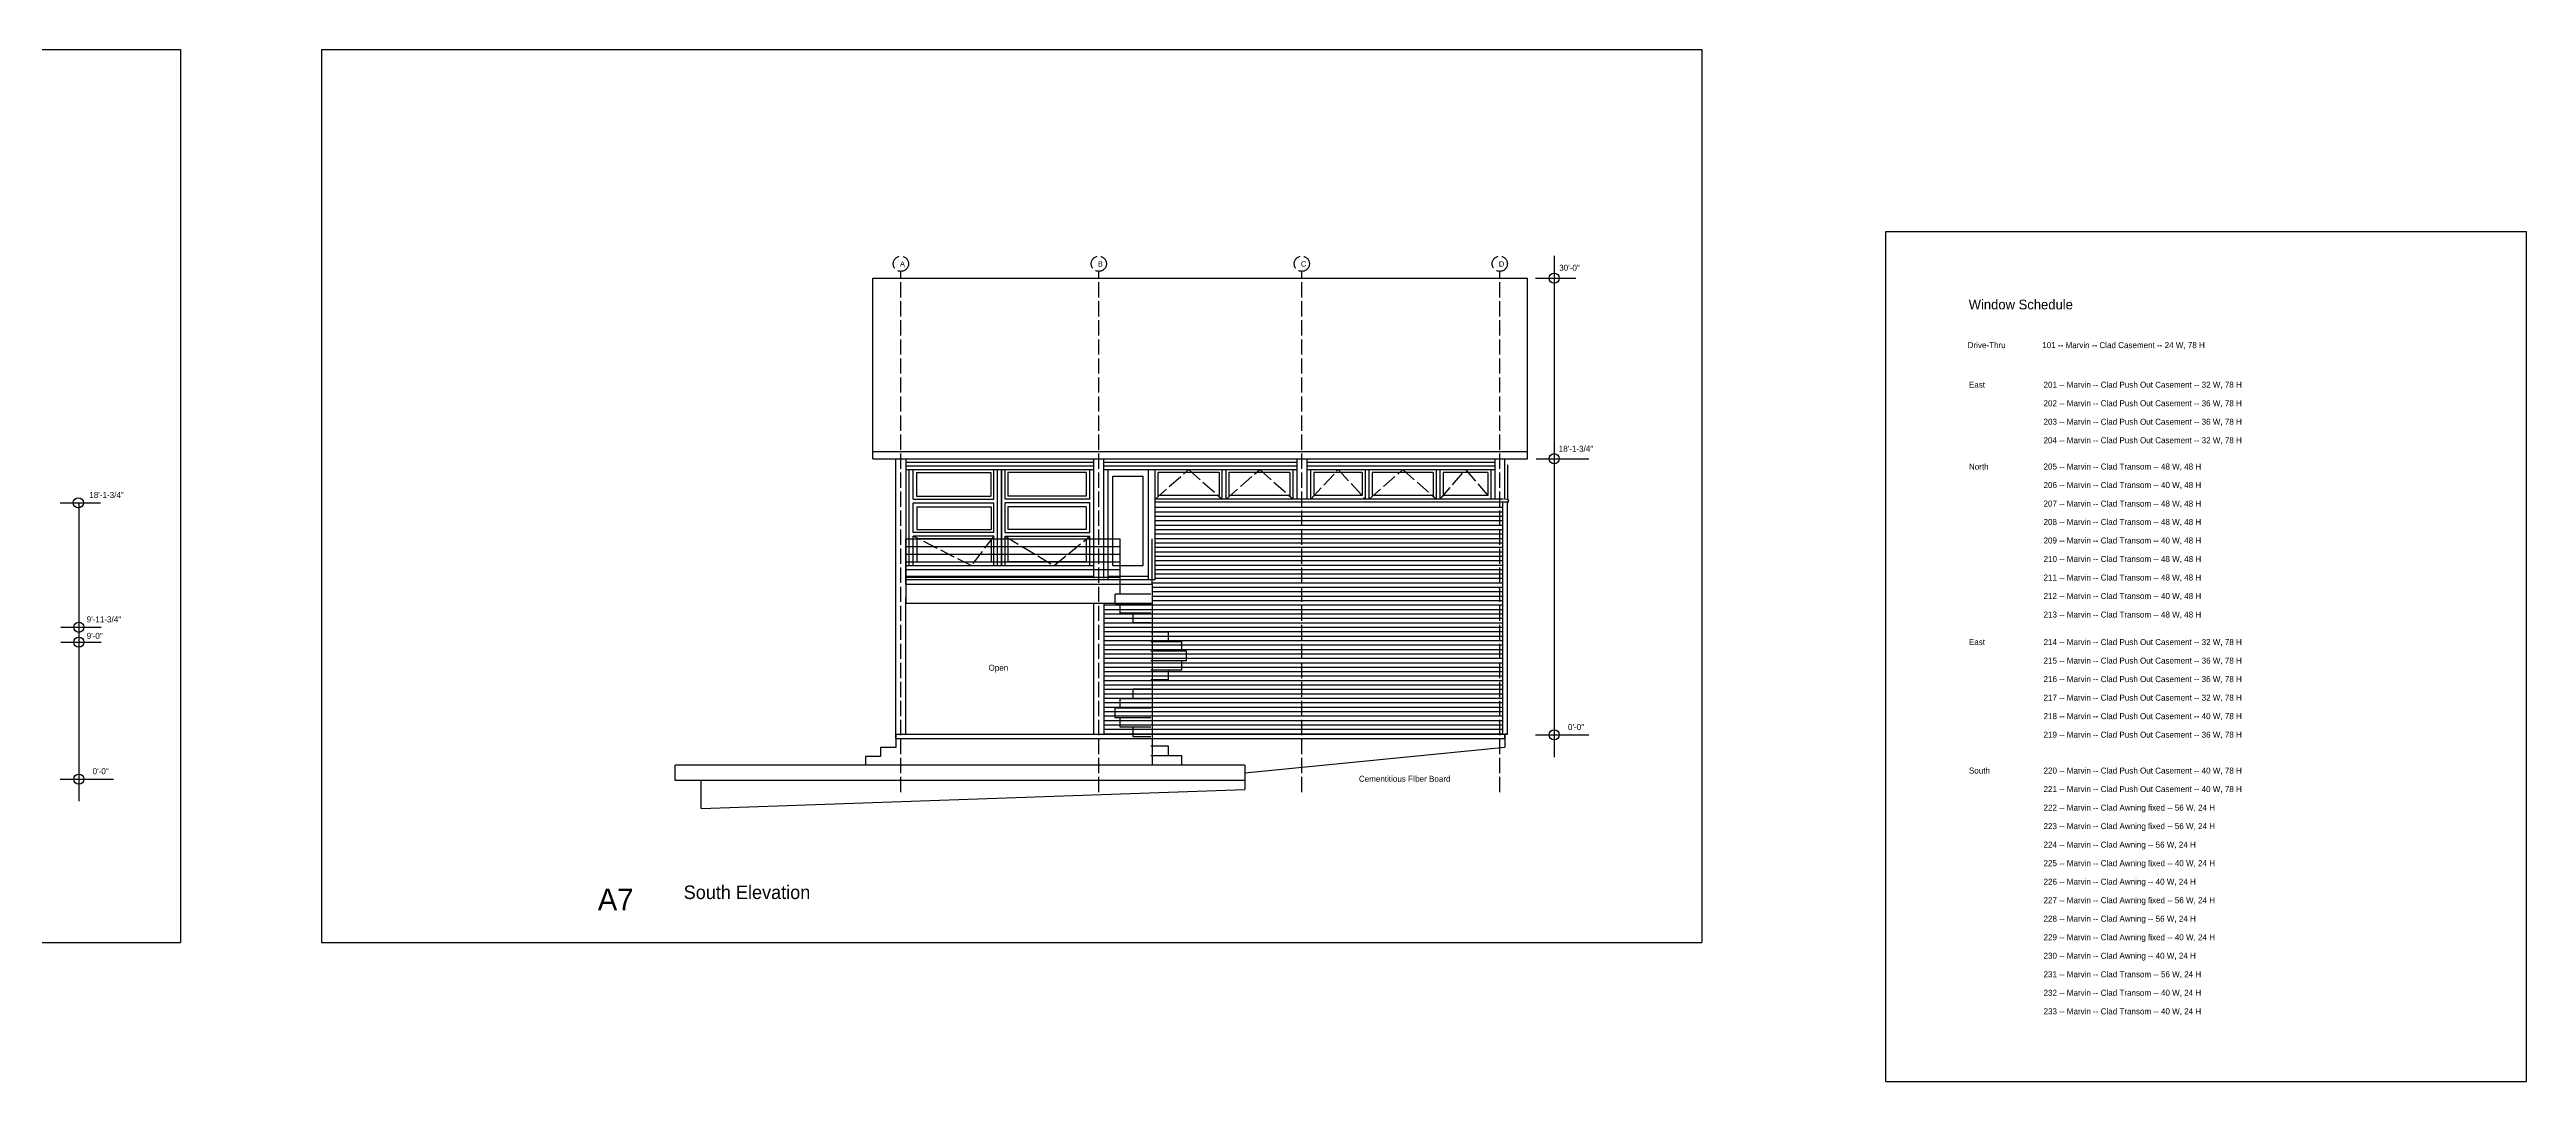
# Model space of a CAD drawing. Header units: inches. Extents: x 967 to 7501, y 257 to 3434.
# Drawn here: x 5549 to 7501, y 1861 to 2675 of the extents above; entities that cross this region are included whole.
import ezdxf

# ---------------------------------------------------------------- set-up
doc = ezdxf.new("R2010")
doc.units = ezdxf.units.IN
doc.header["$MEASUREMENT"] = 0
doc.linetypes.add('ACAD_ISO02W100', pattern=[15, 12, -3])
for name, color, linetype in [('const', 7, 'Continuous'), ('e1', 7, 'Continuous'), ('e2', 251, 'Continuous'), ('glassSwing', 172, 'ACAD_ISO02W100'), ('grid', 252, 'ACAD_ISO02W100'), ('stairs', 140, 'Continuous'), ('walls', 7, 'Continuous')]:
    doc.layers.add(name, color=color, linetype=linetype)

msp = doc.modelspace()

# ---------------------------------------------------------------- linework, layer by layer
for p, q in [((4564.2, 2674.8), (5652.2, 2674.8)), ((5652.2, 2674.8), (5652.2, 1970.8)), ((5763.3, 2674.8), (5763.3, 1970.8)), ((5763.3, 2674.8), (6851.3, 2674.8)), ((6851.3, 2674.8), (6851.3, 1970.8)), ((6996.2, 2531.3), (7501.2, 2531.3)), ((6996.2, 1861.2), (6996.2, 2531.3)), ((7501.2, 1861.2), (7501.2, 2531.3)), ((6216, 2135), (6216, 2131.5)), ((6696, 2131.5), (6696, 2135)), ((4564.2, 1970.8), (5652.2, 1970.8)), ((5763.3, 1970.8), (6851.3, 1970.8)), ((6996.2, 1861.2), (7501.2, 1861.2))]:
    msp.add_line(p, q)
at = {"layer": 'e1'}
for p, q in [((6198, 2357.9), (6714, 2357.9)), ((6198, 2352.2), (6714, 2352.2)), ((6418, 2252.9), (6224, 2252.9)), ((6224, 2252.9), (6224, 2238.4)), ((6418, 2252.9), (6418, 2110.5)), ((6224, 2135), (6224, 2242.4)), ((6224, 2238.4), (6418, 2238.4)), ((6372, 2135), (6372, 2238.4)), ((6216, 2131.5), (6216, 2124.5)), ((6491, 2110.5), (6042, 2110.5)), ((6042, 2098.5), (6042, 2110.5)), ((6204, 2117.5), (6192, 2117.5)), ((6192, 2117.5), (6192, 2110.5)), ((6216, 2124.5), (6204, 2124.5)), ((6204, 2124.5), (6204, 2117.5)), ((6491, 2110.5), (6491, 2098.5)), ((6491, 2098.5), (6042, 2098.5))]:
    msp.add_line(p, q, dxfattribs=at)
at = {"layer": 'e2'}
for p, q in [((6734.9, 2512.2), (6734.9, 2117)), ((6720.1, 2494.5), (6752, 2494.5)), ((6224, 2352.2), (6224, 2252.9)), ((6372, 2349.2), (6224, 2349.2)), ((6372, 2346.2), (6224, 2346.2)), ((6224, 2343.6), (6372, 2343.6)), ((6226.6, 2267.9), (6226.6, 2343.6)), ((6229.6, 2320.3), (6229.6, 2343.6)), ((6293.2, 2320.3), (6293.2, 2343.6)), ((6296.2, 2267.9), (6296.2, 2343.6)), ((6299.2, 2267.9), (6299.2, 2343.6)), ((6299.2, 2343.6), (6299.2, 2267.9)), ((6302.2, 2320.3), (6302.2, 2343.6)), ((6368.8, 2320.3), (6368.8, 2343.6)), ((6372, 2257.9), (6372, 2352.2)), ((6380, 2257.9), (6380, 2352.2)), ((6532, 2349.2), (6380, 2349.2)), ((6532, 2346.2), (6380, 2346.2)), ((6380, 2343.6), (6532, 2343.6)), ((6383, 2343.6), (6383, 2256.9)), ((6415, 2343.6), (6415, 2256.9)), ((6420.3, 2256.9), (6420.3, 2343.6)), ((6473.3, 2320.3), (6473.3, 2343.6)), ((6476.3, 2320.3), (6476.3, 2343.6)), ((6529.3, 2320.3), (6529.3, 2343.6)), ((6532, 2352.2), (6532, 2320.3)), ((6540, 2352.2), (6540, 2320.3)), ((6688, 2349.2), (6540, 2349.2)), ((6688, 2346.2), (6540, 2346.2)), ((6540, 2343.6), (6688, 2343.6)), ((6543.1, 2320.3), (6543.1, 2343.6)), ((6586.1, 2320.3), (6586.1, 2343.6)), ((6589.1, 2320.3), (6589.1, 2343.6)), ((6642.1, 2320.3), (6642.1, 2343.6)), ((6645.1, 2320.3), (6645.1, 2343.6)), ((6685.3, 2320.3), (6685.3, 2343.6)), ((6688, 2352.2), (6688, 2320.3)), ((6698, 2347.4), (6698, 2320)), ((6720.6, 2352.2), (6752.4, 2352.2)), ((6752.4, 2352.2), (6762.1, 2352.2)), ((6232.3, 2341.3), (6290.9, 2341.3)), ((6232.3, 2341.3), (6232.3, 2322.6)), ((6290.9, 2341.3), (6290.9, 2322.6)), ((6366.1, 2341.3), (6304.4, 2341.3)), ((6304.4, 2341.3), (6304.4, 2322.6)), ((6366.1, 2341.3), (6366.1, 2322.6)), ((6387, 2338.4), (6411, 2338.4)), ((6387, 2267.9), (6387, 2338.4)), ((6411, 2267.9), (6411, 2338.4)), ((6470.8, 2341.3), (6422.5, 2341.3)), ((6422.5, 2341.3), (6422.5, 2323.3)), ((6470.8, 2323.3), (6422.5, 2323.3)), ((6470.8, 2341.3), (6470.8, 2323.3)), ((6526.6, 2341.3), (6478.5, 2341.3)), ((6478.5, 2341.3), (6478.5, 2323.3)), ((6526.6, 2323.3), (6478.5, 2323.3)), ((6526.6, 2341.3), (6526.6, 2323.3)), ((6583.6, 2341.3), (6545.4, 2341.3)), ((6545.4, 2341.3), (6545.4, 2323.3)), ((6583.6, 2323.3), (6545.4, 2323.3)), ((6583.6, 2341.3), (6583.6, 2323.3)), ((6639.6, 2341.3), (6591.4, 2341.3)), ((6591.4, 2341.3), (6591.4, 2323.3)), ((6639.6, 2323.3), (6591.4, 2323.3)), ((6639.6, 2341.3), (6639.6, 2323.3)), ((6682.6, 2341.3), (6647.4, 2341.3)), ((6647.4, 2341.3), (6647.4, 2323.3)), ((6682.6, 2323.3), (6647.4, 2323.3)), ((6682.6, 2341.3), (6682.6, 2323.3)), ((5557.3, 2317.4), (5589.2, 2317.4)), ((5572.1, 2317.4), (5572.1, 2082.2)), ((6229.6, 2320.3), (6293.2, 2320.3)), ((6229.6, 2317.3), (6293.2, 2317.3)), ((6229.6, 2294.1), (6229.6, 2317.3)), ((6232.3, 2322.6), (6290.9, 2322.6)), ((6232.5, 2314.3), (6291.1, 2314.3)), ((6232.5, 2314.3), (6232.5, 2296.3)), ((6291.1, 2314.3), (6291.1, 2296.3)), ((6293.2, 2294.1), (6293.2, 2317.3)), ((6368.8, 2320.3), (6302.2, 2320.3)), ((6368.8, 2317.3), (6302.2, 2317.3)), ((6302.2, 2294.1), (6302.2, 2317.3)), ((6365.9, 2314.3), (6304.2, 2314.3)), ((6304.2, 2314.3), (6304.2, 2296.3)), ((6366.1, 2322.6), (6304.4, 2322.6)), ((6365.9, 2314.3), (6365.9, 2296.3)), ((6368.8, 2294.1), (6368.8, 2317.3)), ((6695, 2320.3), (6420.3, 2320.3)), ((6698, 2317.9), (6420.3, 2317.9)), ((6420.3, 2313.9), (6694.5, 2313.9)), ((6420.3, 2310.4), (6694.5, 2310.4)), ((6420.3, 2306.9), (6694.5, 2306.9)), ((6694.5, 2135), (6694.5, 2317.9)), ((6293.2, 2294.1), (6229.6, 2294.1)), ((6293.2, 2291.1), (6229.6, 2291.1)), ((6229.6, 2267.9), (6229.6, 2291.1)), ((6232.5, 2296.3), (6291.1, 2296.3)), ((6291.1, 2288.9), (6232.5, 2288.9)), ((6232.5, 2288.9), (6232.5, 2270.9)), ((6291.1, 2288.9), (6291.1, 2270.9)), ((6293.2, 2267.9), (6293.2, 2291.1)), ((6302.2, 2294.1), (6368.8, 2294.1)), ((6302.2, 2291.1), (6368.8, 2291.1)), ((6302.2, 2267.9), (6302.2, 2291.1)), ((6365.9, 2296.3), (6304.2, 2296.3)), ((6304.2, 2288.9), (6365.9, 2288.9)), ((6304.2, 2288.9), (6304.2, 2270.9)), ((6365.9, 2288.9), (6365.9, 2270.9)), ((6368.8, 2267.9), (6368.8, 2291.1)), ((6420.3, 2303.4), (6694.5, 2303.4)), ((6420.3, 2299.9), (6694.5, 2299.9)), ((6420.3, 2296.4), (6694.5, 2296.4)), ((6420.3, 2292.9), (6694.5, 2292.9)), ((6420.3, 2289.4), (6694.5, 2289.4)), ((6420.3, 2285.9), (6694.5, 2285.9)), ((6224, 2267.9), (6372, 2267.9)), ((6232.5, 2270.9), (6291.1, 2270.9)), ((6365.9, 2270.9), (6304.2, 2270.9)), ((6387, 2267.9), (6411, 2267.9)), ((6420.3, 2282.4), (6694.5, 2282.4)), ((6420.3, 2278.9), (6694.5, 2278.9)), ((6420.3, 2275.4), (6694.5, 2275.4)), ((6420.3, 2271.9), (6694.5, 2271.9)), ((6420.3, 2268.4), (6694.5, 2268.4)), ((6420.3, 2264.9), (6694.5, 2264.9)), ((6224, 2259.6), (6372, 2259.6)), ((6224, 2256.9), (6420.3, 2256.9)), ((6383, 2259.6), (6415, 2259.6)), ((6418, 2254.4), (6694.5, 2254.4)), ((6418, 2250.9), (6694.5, 2250.9)), ((6418, 2247.4), (6694.5, 2247.4)), ((6420.3, 2261.4), (6694.5, 2261.4)), ((6420.3, 2257.9), (6694.5, 2257.9)), ((6380, 2238.4), (6380, 2135)), ((6380, 2236.9), (6694.5, 2236.9)), ((6380, 2233.4), (6694.5, 2233.4)), ((6380, 2229.9), (6694.5, 2229.9)), ((6380, 2226.4), (6694.5, 2226.4)), ((6418, 2243.9), (6694.5, 2243.9)), ((6418, 2240.4), (6694.5, 2240.4)), ((5557.8, 2219.3), (5589.6, 2219.3)), ((5557.8, 2207.6), (5589.6, 2207.6)), ((6380, 2222.9), (6694.5, 2222.9)), ((6380, 2219.4), (6694.5, 2219.4)), ((6380, 2215.9), (6694.5, 2215.9)), ((6380, 2212.4), (6694.5, 2212.4)), ((6380, 2208.9), (6694.5, 2208.9)), ((6380, 2205.4), (6694.5, 2205.4)), ((6380, 2201.9), (6694.5, 2201.9)), ((6380, 2198.4), (6694.5, 2198.4)), ((6380, 2194.9), (6694.5, 2194.9)), ((6380, 2191.4), (6694.5, 2191.4)), ((6380, 2187.9), (6694.5, 2187.9)), ((6380, 2184.4), (6694.5, 2184.4)), ((6380, 2180.9), (6694.5, 2180.9)), ((6380, 2177.4), (6694.5, 2177.4)), ((6380, 2173.9), (6694.5, 2173.9)), ((6380, 2170.4), (6694.5, 2170.4)), ((6380, 2166.9), (6694.5, 2166.9)), ((6380, 2163.4), (6694.5, 2163.4)), ((6380, 2159.9), (6694.5, 2159.9)), ((6380, 2156.4), (6694.5, 2156.4)), ((6380, 2152.9), (6694.5, 2152.9)), ((6380, 2149.4), (6694.5, 2149.4)), ((6216, 2135), (6698, 2135)), ((6216, 2135), (6216, 2131.5)), ((6380, 2145.9), (6694.5, 2145.9)), ((6380, 2142.4), (6694.5, 2142.4)), ((6380, 2138.9), (6694.5, 2138.9)), ((6380, 2135.4), (6694.5, 2135.4)), ((6696, 2135), (6696, 2131.5)), ((6696, 2131.5), (6696, 2124.8)), ((6720.2, 2134.5), (6762.1, 2134.5)), ((6491, 2104.5), (6696, 2124.8)), ((5557.4, 2099.6), (5599.3, 2099.6)), ((6062.7, 2076.5), (6062.7, 2098.5)), ((6062.7, 2076.5), (6491, 2091.5)), ((6491, 2104.5), (6491, 2091.5))]:
    msp.add_line(p, q, dxfattribs=at)
for centre in [(6734.9, 2494.5), (6734.9, 2352.2), (5571.7, 2317.4), (5572.1, 2219.3), (5572.1, 2207.6), (6734.9, 2134.5), (5572.1, 2099.6)]:
    msp.add_circle(centre, 4, dxfattribs=at)
at = {"layer": 'glassSwing'}
for p, q in [((6420.3, 2320.3), (6446.8, 2343.6)), ((6446.8, 2343.6), (6473.3, 2320.3)), ((6476.3, 2320.3), (6502.8, 2343.6)), ((6502.8, 2343.6), (6529.3, 2320.3)), ((6543.1, 2320.3), (6564.6, 2343.6)), ((6564.6, 2343.6), (6586.1, 2320.3)), ((6589.1, 2320.3), (6615.6, 2343.6)), ((6615.6, 2343.6), (6642.1, 2320.3)), ((6645.1, 2320.3), (6665, 2343.6)), ((6665, 2343.6), (6685.3, 2320.3)), ((6275.5, 2267.9), (6229.6, 2291.1)), ((6293.2, 2291.1), (6275.5, 2267.9)), ((6302.2, 2291.1), (6340.7, 2267.9)), ((6340.7, 2267.9), (6368.8, 2291.1))]:
    msp.add_line(p, q, dxfattribs=at)
at = {"layer": 'grid'}
for p, q in [((6220, 2089.3), (6220, 2499.9)), ((6376, 2089.3), (6376, 2499.9)), ((6536, 2089.3), (6536, 2499.9)), ((6692, 2089.3), (6692, 2499.9))]:
    msp.add_line(p, q, dxfattribs=at)
for centre in [(6220, 2505.9), (6376, 2505.9), (6536, 2505.9), (6692, 2505.9)]:
    msp.add_circle(centre, 6, dxfattribs=at)
at = {"layer": 'stairs'}
for p, q in [((6389, 2237.9), (6389, 2245.4)), ((6417, 2245.4), (6389, 2245.4)), ((6392.8, 2245.4), (6392.8, 2252.9)), ((6417, 2252.9), (6392.8, 2252.9)), ((6417, 2237.9), (6389, 2237.9)), ((6392.8, 2230.4), (6392.8, 2237.9)), ((6417, 2230.4), (6392.8, 2230.4)), ((6403, 2222.9), (6403, 2230.4)), ((6417, 2222.9), (6403, 2222.9)), ((6431, 2215.4), (6417, 2215.4)), ((6441.3, 2207.9), (6417, 2207.9)), ((6431, 2207.9), (6431, 2215.4)), ((6441.3, 2200.4), (6441.3, 2207.9)), ((6445, 2200.4), (6417, 2200.4)), ((6445, 2192.9), (6417, 2192.9)), ((6441.3, 2185.4), (6441.3, 2192.9)), ((6445, 2192.9), (6445, 2200.4)), ((6403, 2163), (6403, 2170.5)), ((6417, 2170.5), (6403, 2170.5)), ((6441.3, 2185.4), (6417, 2185.4)), ((6431, 2177.9), (6417, 2177.9)), ((6431, 2177.9), (6431, 2185.4)), ((6389, 2148), (6389, 2155.5)), ((6417, 2155.5), (6389, 2155.5)), ((6417, 2148), (6389, 2148)), ((6392.8, 2155.5), (6392.8, 2163)), ((6417, 2163), (6392.8, 2163)), ((6392.8, 2140.5), (6392.8, 2148)), ((6417, 2140.5), (6392.8, 2140.5)), ((6403, 2133), (6403, 2140.5)), ((6417, 2133), (6403, 2133)), ((6431, 2125.5), (6417, 2125.5)), ((6441.3, 2118), (6417, 2118)), ((6431, 2118), (6431, 2125.5)), ((6441.3, 2110.5), (6441.3, 2118))]:
    msp.add_line(p, q, dxfattribs=at)
at = {"layer": 'walls'}
for p, q in [((6198, 2494.5), (6714, 2494.5)), ((6198, 2352.2), (6198, 2494.5)), ((6714, 2352.2), (6714, 2494.5)), ((6216, 2131.5), (6216, 2352.2)), ((6696, 2320.3), (6696, 2352.2)), ((6699, 2319.8), (6696, 2320.3)), ((6698, 2135), (6698, 2317.9)), ((6699, 2317.9), (6698, 2317.9)), ((6699, 2317.9), (6699, 2319.8)), ((6224, 2252.9), (6224, 2288.9)), ((6224, 2288.9), (6392.8, 2288.9)), ((6392.8, 2252.9), (6392.8, 2288.9)), ((6418, 2252.9), (6418, 2288.9)), ((6224, 2282.9), (6392.8, 2282.9)), ((6224, 2276.9), (6392.8, 2276.9)), ((6224, 2270.9), (6392.8, 2270.9)), ((6224, 2264.9), (6392.8, 2264.9)), ((6224, 2258.9), (6392.8, 2258.9)), ((6216, 2131.5), (6696, 2131.5)), ((6698, 2135), (6696, 2135))]:
    msp.add_line(p, q, dxfattribs=at)

# ---------------------------------------------------------------- texts
at = {"layer": 'const', "attachment_point": 1}
for s, insert, char_height, width in [('A', (6219.3, 2507.9), 4.26, 1625.197), ('B', (6375.3, 2507.9), 4.26, 1625.197), ('C', (6535.3, 2507.9), 4.26, 1625.197), ('D', (6691.3, 2507.9), 4.26, 1625.197), ('30\'-0"', (6738.9, 2505.1), 4.74, 1805.775), ('Window Schedule', (7061.6, 2477.6), 7.672, 2925.355), ('Drive-Thru', (7060.8, 2444.1), 4.74, 1805.775), ('101 -- Marvin -- Clad Casement -- 24 W, 78 H', (7119.6, 2444.1), 4.736, 1805.775), ('East', (7061.8, 2412.9), 4.74, 1805.775), ('201 -- Marvin -- Clad Push Out Casement -- 32 W, 78 H', (7120.6, 2412.9), 4.736, 1805.775), ('202 -- Marvin -- Clad Push Out Casement -- 36 W, 78 H', (7120.6, 2398.3), 4.736, 1805.775), ('203 -- Marvin -- Clad Push Out Casement -- 36 W, 78 H', (7120.6, 2383.7), 4.736, 1805.775), ('18\'-1-3/4"', (6738.5, 2362.4), 4.74, 1805.775), ('204 -- Marvin -- Clad Push Out Casement -- 32 W, 78 H', (7120.6, 2369.1), 4.736, 1805.775), ('North', (7061.8, 2348.4), 4.74, 1805.775), ('205 -- Marvin -- Clad Transom -- 48 W, 48 H', (7120.6, 2348.4), 4.736, 1805.775), ('18\'-1-3/4"', (5580.4, 2326), 4.74, 1805.775), ('206 -- Marvin -- Clad Transom -- 40 W, 48 H', (7120.6, 2333.8), 4.736, 1805.775), ('207 -- Marvin -- Clad Transom -- 48 W, 48 H', (7120.6, 2319.2), 4.736, 1805.775), ('208 -- Marvin -- Clad Transom -- 48 W, 48 H', (7120.6, 2304.7), 4.736, 1805.775), ('209 -- Marvin -- Clad Transom -- 40 W, 48 H', (7120.6, 2290.1), 4.736, 1805.775), ('210 -- Marvin -- Clad Transom -- 48 W, 48 H', (7120.6, 2275.5), 4.736, 1805.775), ('211 -- Marvin -- Clad Transom -- 48 W, 48 H', (7120.6, 2260.9), 4.736, 1805.775), ('212 -- Marvin -- Clad Transom -- 40 W, 48 H', (7120.6, 2246.3), 4.736, 1805.775), ('9\'-11-3/4"', (5578.3, 2227.9), 4.74, 1805.775), ('213 -- Marvin -- Clad Transom -- 48 W, 48 H', (7120.6, 2231.7), 4.736, 1805.775), ('9\'-0"', (5578.3, 2214.9), 4.74, 1805.775), ('East', (7061.8, 2210), 4.74, 1805.775), ('214 -- Marvin -- Clad Push Out Casement -- 32 W, 78 H', (7120.6, 2210), 4.736, 1805.775), ('Open', (6289.1, 2189.8), 4.74, 1805.775), ('215 -- Marvin -- Clad Push Out Casement -- 36 W, 78 H', (7120.6, 2195.4), 4.736, 1805.775), ('216 -- Marvin -- Clad Push Out Casement -- 36 W, 78 H', (7120.6, 2180.8), 4.736, 1805.775), ('217 -- Marvin -- Clad Push Out Casement -- 32 W, 78 H', (7120.6, 2166.2), 4.736, 1805.775), ('218 -- Marvin -- Clad Push Out Casement -- 40 W, 78 H', (7120.6, 2151.6), 4.736, 1805.775), ('0\'-0"', (6745.8, 2143), 4.74, 1805.775), ('219 -- Marvin -- Clad Push Out Casement -- 36 W, 78 H', (7120.6, 2137), 4.736, 1805.775), ('South', (7061.8, 2108.7), 4.74, 1805.775), ('220 -- Marvin -- Clad Push Out Casement -- 40 W, 78 H', (7120.6, 2108.7), 4.736, 1805.775), ('0\'-0"', (5583, 2108.2), 4.74, 1805.775), ('Cementitious FIber Board', (6581, 2102.2), 4.736, 1805.775), ('221 -- Marvin -- Clad Push Out Casement -- 40 W, 78 H', (7120.6, 2094.1), 4.736, 1805.775), ('222 -- Marvin -- Clad Awning fixed -- 56 W, 24 H', (7120.6, 2079.5), 4.736, 1805.775), ('223 -- Marvin -- Clad Awning fixed -- 56 W, 24 H', (7120.6, 2064.9), 4.736, 1805.775), ('224 -- Marvin -- Clad Awning -- 56 W, 24 H', (7120.6, 2050.3), 4.736, 1805.775), ('225 -- Marvin -- Clad Awning fixed -- 40 W, 24 H', (7120.6, 2035.7), 4.736, 1805.775), ('A7', (5981.1, 2013.3), 17.26, 6582.049), ('South Elevation', (6048.8, 2015.7), 10.656, 4062.993), ('226 -- Marvin -- Clad Awning -- 40 W, 24 H', (7120.6, 2021.1), 4.736, 1805.775), ('227 -- Marvin -- Clad Awning fixed -- 56 W, 24 H', (7120.6, 2006.5), 4.736, 1805.775), ('228 -- Marvin -- Clad Awning -- 56 W, 24 H', (7120.6, 1991.9), 4.736, 1805.775), ('229 -- Marvin -- Clad Awning fixed -- 40 W, 24 H', (7120.6, 1977.3), 4.736, 1805.775), ('230 -- Marvin -- Clad Awning -- 40 W, 24 H', (7120.6, 1962.7), 4.736, 1805.775), ('231 -- Marvin -- Clad Transom -- 56 W, 24 H', (7120.6, 1948.1), 4.736, 1805.775), ('232 -- Marvin -- Clad Transom -- 40 W, 24 H', (7120.6, 1933.5), 4.736, 1805.775), ('233 -- Marvin -- Clad Transom -- 40 W, 24 H', (7120.6, 1918.9), 4.736, 1805.775)]:
    msp.add_mtext(s, dxfattribs=dict(at, insert=insert, char_height=char_height, width=width))

doc.saveas('drawing.dxf')
